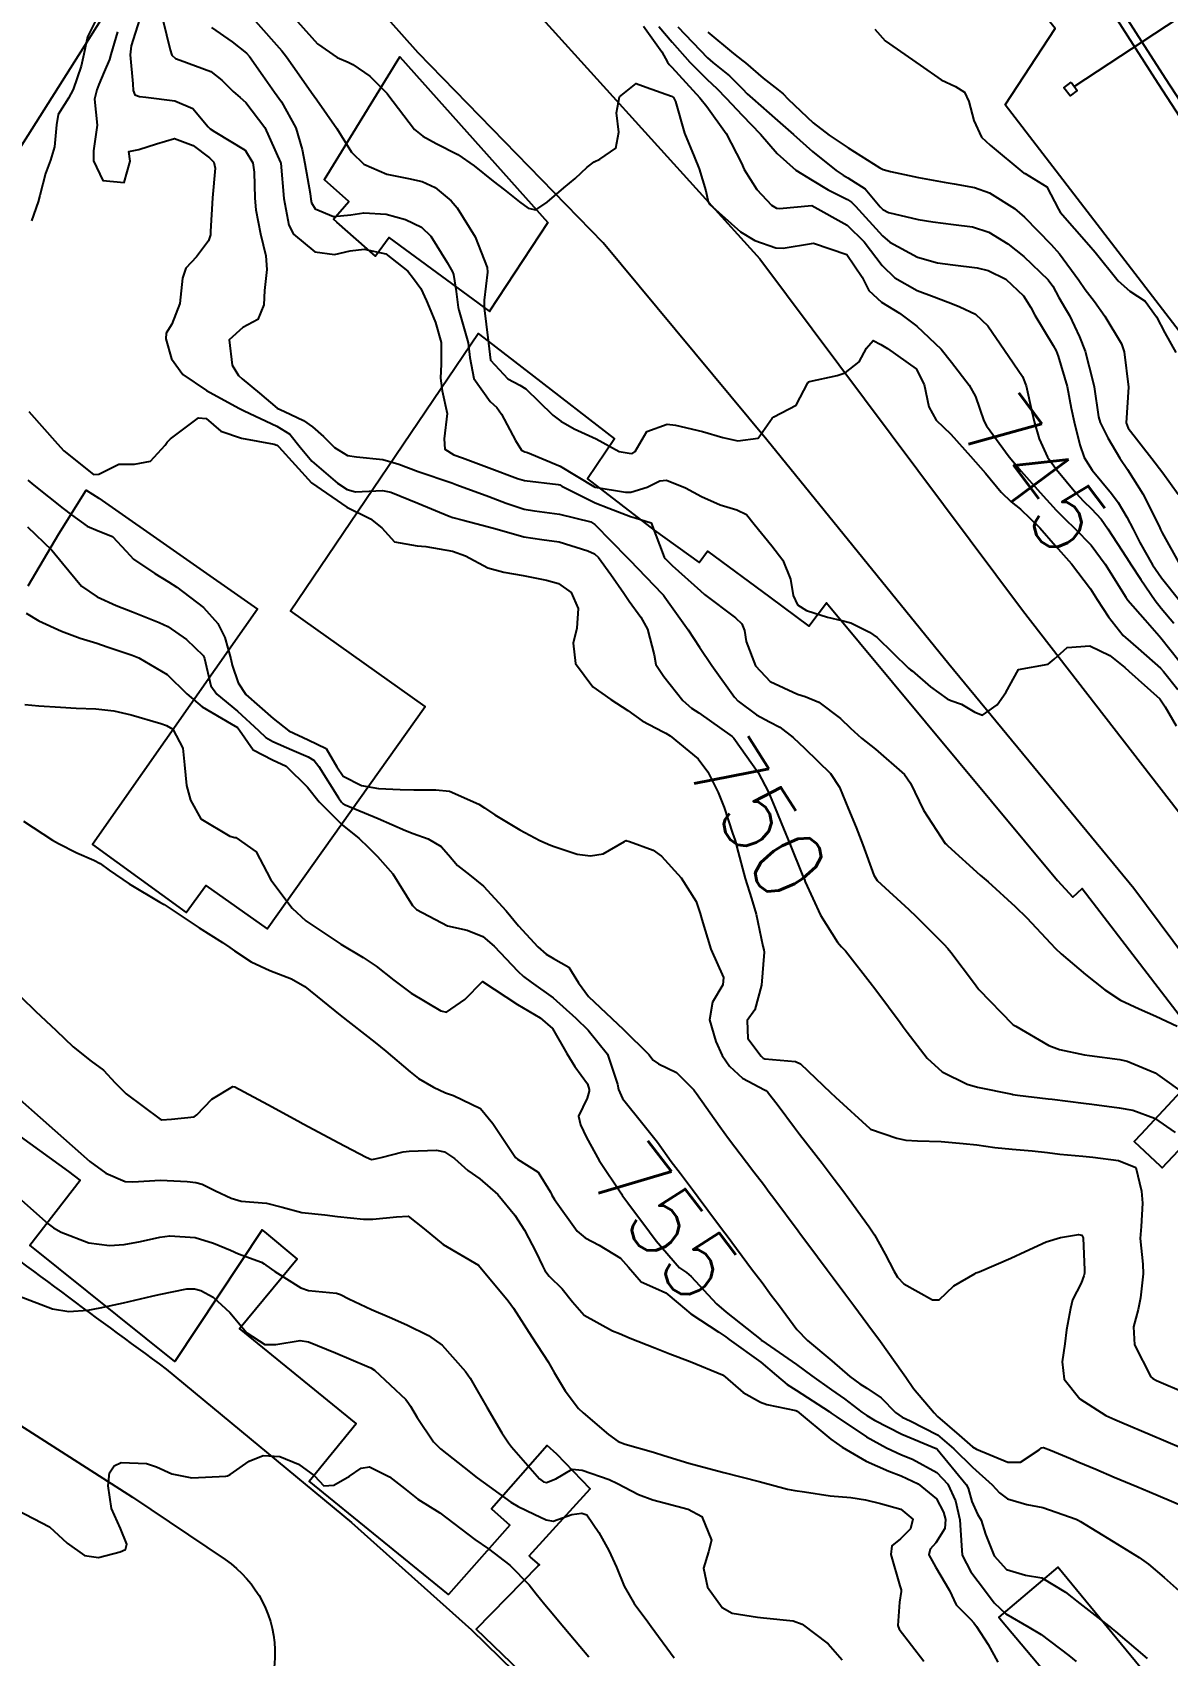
# Model space of a CAD drawing. Header units: metres. Extents: x 318500 to 325275, y 7408834 to 7428799.
# Drawn here: x 320439.3 to 320503.3, y 7410076.4 to 7410168 of the extents above; entities that cross this region are included whole.
import ezdxf
from ezdxf.enums import TextEntityAlignment as Align

# ---------------------------------------------------------------- set-up
doc = ezdxf.new("R2010")
doc.units = ezdxf.units.M
doc.header["$MEASUREMENT"] = 0
for name, color, linetype in [('Canaleta de Drenagem', 151, 'Continuous'), ('Cotas', 45, 'Continuous'), ('Curvas de Nivel 1m', 11, 'Continuous'), ('Curvas de Nivel 5m', 15, 'Continuous'), ('Divisas', 45, 'Continuous'), ('Edificações', 30, 'Continuous'), ('Linha Férrea', 20, 'Continuous'), ('Pórticos', 45, 'Continuous'), ('Vias Primárias', 230, 'Continuous')]:
    doc.layers.add(name, color=color, linetype=linetype)
doc.styles.add('Style-STANDARD', font='STANDARD.shx')

msp = doc.modelspace()

# ---------------------------------------------------------------- linework, layer by layer
at = {"layer": 'Canaleta de Drenagem'}
for points in [[(320548.852, 7410086.716), (320537.01, 7410107.92), (320534.532, 7410112.691), (320529.5, 7410121.713), (320521.46, 7410135.124), (320517.759, 7410141.023), (320514.108, 7410146.971), (320507.802, 7410157.393), (320502.759, 7410165.134), (320497.792, 7410172.894), (320494.992, 7410177.4), (320489.144, 7410186.324), (320482.294, 7410196.673), (320475.6, 7410205.699), (320469.476, 7410214.61), (320465.597, 7410220.307), (320461.486, 7410225.694), (320460.214, 7410227.287), (320458.032, 7410230.019), (320455.005, 7410234.252)], [(320549.264, 7410086.904), (320537.451, 7410108.158), (320534.972, 7410112.929), (320529.933, 7410121.963), (320521.887, 7410135.385), (320518.184, 7410141.286), (320514.535, 7410147.232), (320508.226, 7410157.659), (320503.179, 7410165.405), (320498.214, 7410173.161), (320495.414, 7410177.669), (320489.561, 7410186.599), (320482.7, 7410196.966), (320476.014, 7410205.966), (320469.902, 7410214.86), (320466.009, 7410220.577), (320461.875, 7410225.995), (320460.596, 7410227.596), (320458.431, 7410230.307), (320455.419, 7410234.519)]]:
    msp.add_lwpolyline(points, dxfattribs=at)
at = {"layer": 'Curvas de Nivel 1m', "flags": 128}
for points, elevation in [([(320442.872, 7410168.777), (320442.363, 7410167.766), (320442.155, 7410166.788), (320442.005, 7410166.105), (320441.553, 7410164.796), (320441.295, 7410164.3), (320440.715, 7410163.376), (320440.622, 7410162.807), (320440.505, 7410161.564), (320440.28, 7410160.81), (320440.005, 7410160.046), (320439.669, 7410158.816), (320439.576, 7410158.456), (320439.206, 7410157.387)], 751), ([(320445.305, 7410168.741), (320444.834, 7410167.251), (320444.772, 7410166.748), (320444.93, 7410165.122), (320444.941, 7410164.745), (320445.038, 7410164.484), (320445.297, 7410164.396), (320445.665, 7410164.368), (320447.294, 7410164.145), (320448.301, 7410163.715), (320449.175, 7410162.692), (320449.278, 7410162.582), (320449.548, 7410162.413), (320451.261, 7410161.377), (320451.686, 7410160.656), (320451.776, 7410160.121), (320451.8, 7410158.654), (320451.862, 7410158.005), (320452.127, 7410156.651), (320452.418, 7410155.411), (320452.476, 7410154.647), (320452.353, 7410153.447), (320452.307, 7410152.648), (320451.969, 7410151.814), (320451.127, 7410151.364), (320450.356, 7410150.671), (320450.52, 7410149.247), (320450.875, 7410148.663), (320451.087, 7410148.476), (320452.068, 7410147.657), (320453.063, 7410146.807), (320453.482, 7410146.634), (320454.555, 7410146.117), (320455.051, 7410145.754), (320455.671, 7410145.225), (320456.295, 7410144.591), (320457.034, 7410144.155), (320457.53, 7410144.078), (320459.03, 7410143.917), (320459.921, 7410143.652), (320461.021, 7410143.243), (320462.91, 7410142.603), (320463.011, 7410142.564), (320463.198, 7410142.498), (320465.003, 7410141.825), (320465.988, 7410141.454), (320466.997, 7410141.122), (320467.579, 7410141.024), (320468.994, 7410140.842), (320470.764, 7410140.402), (320470.988, 7410140.261), (320472.832, 7410138.372), (320472.958, 7410138.238), (320474.789, 7410136.342), (320474.854, 7410136.265), (320474.928, 7410136.16), (320475.691, 7410135.102), (320476.238, 7410134.32), (320476.895, 7410133.333), (320477.588, 7410132.303), (320478.853, 7410130.512), (320479.064, 7410130.287), (320480.096, 7410129.524), (320480.839, 7410129.12), (320481.412, 7410128.828), (320482.165, 7410128.24), (320482.821, 7410127.623), (320484.275, 7410126.215), (320484.789, 7410125.443), (320485.298, 7410124.202), (320485.722, 7410123.158), (320486.098, 7410122.19), (320486.724, 7410120.472), (320486.91, 7410120.177), (320488.696, 7410118.536), (320489.115, 7410118.146), (320490.674, 7410116.577), (320490.89, 7410116.344), (320491.071, 7410116.124), (320492.389, 7410114.359), (320492.58, 7410114.101), (320492.639, 7410114.031), (320494.541, 7410112.071), (320494.575, 7410112.036), (320494.609, 7410112.017), (320494.726, 7410111.952), (320496.598, 7410110.871), (320497.19, 7410110.635), (320498.593, 7410110.345), (320498.881, 7410110.304), (320500.591, 7410110.073), (320501.015, 7410109.986), (320502.58, 7410109.32), (320504.498, 7410107.941)], 749), ([(320446.62, 7410168.727), (320447.035, 7410167.022), (320447.13, 7410166.722), (320447.327, 7410166.543), (320447.599, 7410166.442), (320449.317, 7410165.817), (320449.944, 7410165.315), (320450.578, 7410164.671), (320450.98, 7410164.34), (320451.301, 7410164.067), (320452.376, 7410162.649), (320453.251, 7410160.681), (320453.264, 7410160.64), (320453.446, 7410158.637), (320453.717, 7410157.144), (320453.984, 7410156.628), (320455.185, 7410155.638), (320456.296, 7410155.481), (320457.187, 7410155.687), (320457.979, 7410155.782), (320459.185, 7410155.529), (320460.433, 7410154.541), (320460.76, 7410154.13), (320461.16, 7410153.563), (320461.496, 7410152.868), (320461.633, 7410152.523), (320462.004, 7410151.65), (320462.306, 7410150.512), (320462.308, 7410149.306), (320462.283, 7410148.512), (320462.374, 7410147.802), (320462.656, 7410146.506), (320462.478, 7410145.08), (320462.523, 7410144.508), (320463.035, 7410144.191), (320463.513, 7410144.015), (320465.025, 7410143.449), (320466.628, 7410142.844), (320467.014, 7410142.742), (320468.92, 7410142.513), (320469.011, 7410142.485), (320469.127, 7410142.419), (320471.001, 7410141.482), (320471.775, 7410141.166), (320472.993, 7410140.702), (320473.255, 7410140.628), (320474.157, 7410140.352), (320474.887, 7410138.415), (320474.941, 7410138.34), (320474.96, 7410138.32), (320475.352, 7410137.936), (320476.933, 7410136.513), (320477.177, 7410136.308), (320478.917, 7410134.983), (320479.274, 7410134.645), (320479.432, 7410134.282), (320479.521, 7410133.66), (320480.047, 7410132.272), (320480.867, 7410131.393), (320482.418, 7410130.675), (320482.855, 7410130.548), (320483.612, 7410130.222), (320484.841, 7410129.312), (320485.397, 7410128.763), (320486.019, 7410128.192), (320486.821, 7410127.574), (320488.453, 7410126.155), (320488.793, 7410125.667), (320489.525, 7410124.142), (320490.751, 7410122.264), (320490.816, 7410122.195), (320490.888, 7410122.128), (320492.726, 7410120.478), (320493.16, 7410120.093), (320494.7, 7410118.713), (320495.358, 7410118.063), (320496.676, 7410116.633), (320496.966, 7410116.339), (320497.286, 7410116.041), (320498.653, 7410114.859), (320499.744, 7410114.003), (320500.632, 7410113.428), (320501.677, 7410112.926), (320502.618, 7410112.518), (320503.83, 7410111.952)], 748), ([(320449.354, 7410168.289), (320450.531, 7410167.483), (320451.333, 7410166.841), (320451.502, 7410166.658), (320452.261, 7410165.592), (320452.92, 7410164.644), (320453.302, 7410164.098), (320454.125, 7410162.627), (320454.48, 7410161.403), (320454.626, 7410160.619), (320454.918, 7410158.922), (320454.964, 7410158.614), (320455.009, 7410158.405), (320455.214, 7410158.059), (320456.251, 7410157.63), (320457.217, 7410157.727), (320457.957, 7410157.834), (320459.218, 7410157.763), (320460.294, 7410157.464), (320461.208, 7410157.035), (320461.728, 7410156.522), (320462.645, 7410155.041), (320462.962, 7410154.503), (320463.017, 7410154.351), (320463.159, 7410153.404), (320463.266, 7410152.499), (320463.307, 7410152.339), (320463.835, 7410150.493), (320463.933, 7410149.666), (320464.161, 7410148.489), (320465.077, 7410147.19), (320465.447, 7410146.847), (320465.717, 7410146.47), (320466.511, 7410144.995), (320466.84, 7410144.453), (320467.038, 7410144.346), (320467.178, 7410144.308), (320469.027, 7410143.54), (320470.928, 7410142.401), (320471.01, 7410142.368), (320472.716, 7410142.083), (320473.007, 7410142.071), (320473.929, 7410142.356), (320474.644, 7410142.717), (320475.016, 7410142.763), (320476.094, 7410142.329), (320477.005, 7410141.835), (320478.054, 7410141.358), (320478.998, 7410141.087), (320479.528, 7410140.814), (320479.962, 7410140.275), (320480.972, 7410139.054), (320481.59, 7410138.251), (320482.013, 7410137.175), (320482.163, 7410136.242), (320482.416, 7410135.729), (320482.922, 7410135.398), (320484.107, 7410135.029), (320484.916, 7410134.837), (320485.414, 7410134.702), (320486.484, 7410134.186), (320486.905, 7410133.871), (320488.676, 7410132.153), (320488.79, 7410132.062), (320488.878, 7410131.995), (320489.916, 7410131.088), (320490.854, 7410130.412), (320491.054, 7410130.328), (320491.656, 7410130.118), (320492.412, 7410129.673), (320492.844, 7410129.493), (320493.671, 7410130.088), (320494.169, 7410130.771), (320494.88, 7410132.07), (320496.558, 7410132.38), (320496.889, 7410132.662), (320497.615, 7410133.324), (320498.901, 7410133.408), (320500.031, 7410132.865), (320500.883, 7410132.178), (320501.104, 7410131.988), (320502.857, 7410130.423), (320503.154, 7410129.965), (320503.775, 7410128.892)], 747), ([(320451.846, 7410168.655), (320453.335, 7410166.981), (320453.594, 7410166.636), (320454.306, 7410165.611), (320455.008, 7410164.615), (320455.304, 7410164.204), (320456.438, 7410162.593), (320457.26, 7410161.257), (320457.947, 7410160.573), (320459.245, 7410160.021), (320460.466, 7410159.766), (320461.241, 7410159.608), (320461.98, 7410159.262), (320462.886, 7410158.505), (320463.224, 7410158.119), (320464.231, 7410156.49), (320464.91, 7410154.746), (320464.928, 7410154.482), (320464.737, 7410152.901), (320464.737, 7410152.484), (320464.973, 7410150.631), (320464.988, 7410150.481), (320465.106, 7410149.53), (320466.08, 7410148.465), (320466.75, 7410148.118), (320467.084, 7410147.898), (320467.829, 7410147.19), (320468.616, 7410146.427), (320469.065, 7410146.088), (320469.819, 7410145.652), (320471.05, 7410145.082), (320472.354, 7410144.38), (320473.038, 7410144.252), (320473.135, 7410144.272), (320473.257, 7410144.367), (320473.914, 7410145.501), (320475.064, 7410145.908), (320475.534, 7410145.864), (320477.058, 7410145.499), (320478.195, 7410145.161), (320479.05, 7410144.966), (320480.2, 7410145.125), (320480.981, 7410146.261), (320481.071, 7410146.334), (320482.347, 7410146.977), (320482.995, 7410148.241), (320483.034, 7410148.297), (320483.091, 7410148.323), (320484.66, 7410148.653), (320485.099, 7410148.815), (320485.886, 7410149.421), (320486.298, 7410150.192), (320486.683, 7410150.631), (320487.123, 7410150.405), (320487.493, 7410150.176), (320489.103, 7410149.036), (320489.567, 7410148.153), (320489.817, 7410146.889), (320490.231, 7410146.143), (320491.058, 7410145.356), (320492.18, 7410144.113), (320493.026, 7410143.151), (320493.902, 7410142.087), (320494.458, 7410141.532), (320495, 7410141.117), (320496.085, 7410140.059), (320496.975, 7410139.046), (320497.876, 7410138.036), (320498.939, 7410136.629), (320499.323, 7410136.014), (320499.954, 7410135.038), (320500.787, 7410133.992), (320500.908, 7410133.872), (320501.631, 7410133.251), (320502.883, 7410132.149), (320503.049, 7410131.967), (320503.865, 7410130.955)], 746), ([(320473.735, 7410168.364), (320474.768, 7410166.919), (320475.085, 7410166.344), (320475.184, 7410166.198), (320475.327, 7410166.061), (320476.912, 7410164.324), (320477.303, 7410163.837), (320478.381, 7410162.303), (320479.255, 7410160.635), (320479.414, 7410160.288), (320480.123, 7410159.161), (320480.956, 7410158.264), (320481.228, 7410158.103), (320481.405, 7410158.081), (320483.23, 7410158.24), (320485.214, 7410157.131), (320486.165, 7410156.196), (320487.18, 7410154.871), (320487.906, 7410154.173), (320489.163, 7410153.461), (320490.113, 7410153.099), (320491.156, 7410152.7), (320491.564, 7410152.534), (320492.455, 7410152.11), (320493.141, 7410151.469), (320494.09, 7410150.09), (320495.098, 7410148.594), (320495.319, 7410148.077), (320495.634, 7410146.63), (320495.758, 7410146.07), (320496.044, 7410145.077), (320496.524, 7410144.055), (320497.029, 7410143.347), (320498.109, 7410142.034), (320498.547, 7410141.568), (320499.001, 7410141.146), (320499.534, 7410140.55), (320499.913, 7410140.006), (320500.966, 7410138.391), (320501.232, 7410137.987), (320501.785, 7410137.144), (320502.582, 7410135.973), (320502.926, 7410135.529), (320503.637, 7410134.679)], 744), ([(320474.593, 7410168.352), (320475.347, 7410167.461), (320476.344, 7410166.33), (320477.32, 7410165.356), (320477.857, 7410164.854), (320478.388, 7410164.304), (320479.296, 7410163.343), (320480.321, 7410162.274), (320481.264, 7410161.187), (320482.322, 7410160.249), (320483.244, 7410159.671), (320484.147, 7410159.134), (320485.234, 7410158.584), (320485.461, 7410158.436), (320485.687, 7410158.203), (320487.205, 7410156.53), (320487.627, 7410156.176), (320489.188, 7410155.336), (320490.308, 7410155.018), (320491.182, 7410154.909), (320492.551, 7410154.738), (320493.177, 7410154.589), (320494.172, 7410154.09), (320495.161, 7410153.159), (320495.57, 7410152.49), (320495.805, 7410152.07), (320496.825, 7410150.354), (320496.997, 7410150.052), (320497.116, 7410149.755), (320497.62, 7410148.042), (320497.857, 7410146.817), (320498.011, 7410146.036), (320498.334, 7410144.748), (320498.581, 7410144.027), (320499.029, 7410143.317), (320500.12, 7410142.003), (320500.507, 7410141.499), (320500.997, 7410140.675), (320501.347, 7410139.986), (320501.726, 7410139.235), (320502.443, 7410137.975), (320502.949, 7410137.243), (320503.982, 7410135.954)], 743), ([(320475.657, 7410168.337), (320477.334, 7410166.572), (320477.629, 7410166.316), (320478.578, 7410165.557), (320479.315, 7410164.822), (320479.578, 7410164.552), (320479.881, 7410164.281), (320481.292, 7410163.045), (320482.183, 7410162.251), (320483.266, 7410161.299), (320484.603, 7410160.22), (320484.986, 7410159.953), (320485.246, 7410159.818), (320486.237, 7410159.192), (320487.085, 7410158.182), (320487.228, 7410158.027), (320487.544, 7410157.858), (320489.219, 7410157.459), (320490.043, 7410157.322), (320491.216, 7410157.171), (320492.282, 7410157.046), (320493.21, 7410156.748), (320494.285, 7410156.089), (320495.189, 7410155.38), (320496.546, 7410154.059), (320496.807, 7410153.696), (320497.16, 7410153.059), (320497.529, 7410152.419), (320497.748, 7410152.041), (320498.324, 7410150.841), (320498.63, 7410150.027), (320499.094, 7410148.262), (320499.138, 7410148.02), (320499.385, 7410146.328), (320499.478, 7410146.014), (320499.925, 7410145.139), (320500.6, 7410143.997), (320501.03, 7410143.356), (320501.895, 7410141.981), (320502.806, 7410140.158), (320502.895, 7410139.971), (320502.987, 7410139.78), (320503.989, 7410137.955)], 742), ([(320477.356, 7410168.028), (320478.808, 7410166.828), (320479.332, 7410166.413), (320479.484, 7410166.288), (320480.482, 7410165.433), (320481.315, 7410164.771), (320481.604, 7410164.548), (320481.881, 7410164.254), (320483.29, 7410162.914), (320484.197, 7410162.226), (320485.269, 7410161.494), (320487.06, 7410160.376), (320487.251, 7410160.275), (320487.658, 7410160.176), (320489.247, 7410159.834), (320490.677, 7410159.571), (320491.243, 7410159.472), (320492.396, 7410159.267), (320493.239, 7410158.968), (320494.648, 7410158.086), (320495.223, 7410157.597), (320496.73, 7410156.057), (320497.192, 7410155.529), (320498.291, 7410154.033), (320498.646, 7410153.509), (320499.158, 7410152.828), (320499.757, 7410152.014), (320500.68, 7410150.451), (320500.842, 7410150.003), (320501.09, 7410148), (320500.96, 7410145.992), (320501.066, 7410145.69), (320502.404, 7410143.976), (320503.028, 7410143.161), (320503.894, 7410141.957)], 741), ([(320439.058, 7410146.63), (320440.675, 7410144.804), (320441.034, 7410144.417), (320442.712, 7410143.077), (320443.015, 7410143.088), (320444.128, 7410143.649), (320445.024, 7410143.649), (320445.927, 7410143.831), (320446.739, 7410144.723), (320446.857, 7410144.907), (320447.044, 7410145.083), (320448.628, 7410146.269), (320449.055, 7410146.225), (320449.895, 7410145.524), (320451.045, 7410145.125), (320452.897, 7410144.786), (320453.041, 7410144.733), (320453.101, 7410144.7), (320453.156, 7410144.638), (320455.01, 7410142.61), (320456.99, 7410141.233), (320458.338, 7410140.566), (320458.975, 7410140.072), (320459.692, 7410139.274), (320460.965, 7410139.05), (320461.446, 7410139.004), (320462.962, 7410138.749), (320463.692, 7410138.493), (320464.95, 7410137.807), (320465.851, 7410137.562), (320466.944, 7410137.373), (320468.258, 7410137.113), (320468.938, 7410136.922), (320469.656, 7410136.409), (320470.038, 7410135.52), (320469.976, 7410134.404), (320469.752, 7410133.553), (320469.888, 7410132.405), (320470.861, 7410131.099), (320471.893, 7410130.38), (320472.844, 7410129.759), (320473.661, 7410129.181), (320474.832, 7410128.566), (320474.981, 7410128.488), (320475.227, 7410128.334), (320476.811, 7410127.038), (320477.364, 7410126.304), (320477.948, 7410125.133), (320478.272, 7410124.295), (320478.756, 7410122.845), (320478.892, 7410122.428), (320478.929, 7410122.287), (320478.989, 7410122.044), (320479.453, 7410120.279), (320479.812, 7410119.164), (320480.073, 7410118.269), (320480.46, 7410116.466), (320480.516, 7410116.262), (320480.526, 7410116.13), (320480.388, 7410114.264), (320480.011, 7410112.878), (320479.569, 7410112.276), (320479.61, 7410111.259), (320480.356, 7410110.263), (320480.468, 7410110.151), (320480.578, 7410110.11), (320482.304, 7410109.952), (320482.584, 7410109.837), (320484.273, 7410108.213), (320484.556, 7410107.945), (320486.487, 7410106.181), (320486.507, 7410106.157), (320486.53, 7410106.141), (320488.007, 7410105.64), (320488.524, 7410105.517), (320489.178, 7410105.489), (320490.523, 7410105.445), (320491.749, 7410105.339), (320492.522, 7410105.253), (320493.547, 7410105.111), (320494.519, 7410105.016), (320495.648, 7410104.93), (320496.518, 7410104.823), (320497.215, 7410104.738), (320498.516, 7410104.614), (320499.069, 7410104.565), (320500.514, 7410104.369), (320501.503, 7410103.98), (320501.818, 7410102.649), (320501.864, 7410101.976), (320501.79, 7410100.647), (320501.742, 7410099.977), (320501.889, 7410098.522), (320501.911, 7410097.975), (320501.762, 7410096.624), (320501.628, 7410095.978), (320501.372, 7410094.993), (320501.415, 7410093.98), (320502.352, 7410092.178), (320502.458, 7410092.076), (320502.667, 7410091.965), (320504.34, 7410091.259)], 751), ([(320439.009, 7410142.753), (320439.342, 7410142.479), (320440.985, 7410141.161), (320441.462, 7410140.793), (320442.352, 7410140.157), (320442.971, 7410139.897), (320443.78, 7410139.569), (320444.549, 7410138.746), (320444.953, 7410138.305), (320446.172, 7410137.497), (320446.934, 7410137.019), (320447.4, 7410136.713), (320448.913, 7410135.576), (320449.712, 7410134.678), (320450.108, 7410133.888), (320450.443, 7410132.667), (320450.529, 7410132.32), (320450.86, 7410131.317), (320451.305, 7410130.655), (320452.83, 7410129.309), (320453.719, 7410128.621), (320454.815, 7410128.113), (320455.825, 7410127.61), (320456.425, 7410126.586), (320456.792, 7410126.049), (320457.82, 7410125.529), (320458.782, 7410125.354), (320460.007, 7410125.312), (320460.781, 7410125.288), (320462.01, 7410125.283), (320462.781, 7410125.202), (320464.435, 7410124.475), (320464.767, 7410124.262), (320465.346, 7410123.879), (320466.749, 7410123.023), (320467.875, 7410122.433), (320468.483, 7410122.169), (320468.736, 7410122.063), (320469.979, 7410121.648), (320470.732, 7410121.56), (320471.448, 7410121.668), (320472.658, 7410122.371), (320472.701, 7410122.41), (320472.741, 7410122.42), (320472.785, 7410122.414), (320472.94, 7410122.367), (320474.269, 7410121.873), (320474.738, 7410121.547), (320475.852, 7410120.323), (320476.7, 7410118.993), (320476.932, 7410118.308), (320477.015, 7410117.976), (320477.531, 7410116.301), (320478.235, 7410114.703), (320478.207, 7410114.294), (320477.613, 7410113.312), (320477.447, 7410112.302), (320477.801, 7410111.089), (320478.173, 7410110.294), (320478.574, 7410109.705), (320479.317, 7410109.028), (320480.561, 7410108.362), (320480.633, 7410108.331), (320480.717, 7410108.258), (320481.321, 7410107.476), (320482.242, 7410106.234), (320482.525, 7410105.865), (320483.807, 7410104.217), (320484.491, 7410103.321), (320484.968, 7410102.684), (320485.33, 7410102.197), (320486.457, 7410100.639), (320486.75, 7410100.175), (320487.356, 7410099.089), (320487.841, 7410098.159), (320488.06, 7410097.791), (320488.419, 7410097.415), (320490.027, 7410096.513), (320490.406, 7410096.513), (320491.231, 7410097.304), (320492.428, 7410098), (320492.498, 7410098.03), (320492.653, 7410098.097), (320494.438, 7410098.871), (320495.257, 7410099.246), (320496.447, 7410099.792), (320497.248, 7410100.038), (320498.269, 7410100.206), (320498.452, 7410100.154), (320498.526, 7410100.019), (320498.605, 7410098.19), (320498.596, 7410098.018), (320498.572, 7410097.874), (320498.422, 7410097.455), (320497.92, 7410096.515), (320497.805, 7410096.029), (320497.591, 7410094.823), (320497.495, 7410094.033), (320497.351, 7410093.027), (320497.464, 7410092.033), (320498.334, 7410090.936), (320499.802, 7410089.998), (320500.317, 7410089.764), (320500.704, 7410089.596), (320502.304, 7410088.911), (320504.077, 7410088.16)], 752), ([(320438.973, 7410140.126), (320440.353, 7410138.806), (320440.949, 7410138.066), (320442.026, 7410136.784), (320442.921, 7410136.17), (320443.976, 7410135.693), (320444.909, 7410135.322), (320446.405, 7410134.725), (320446.898, 7410134.493), (320447.959, 7410133.772), (320448.882, 7410132.86), (320448.948, 7410132.756), (320448.967, 7410132.689), (320449.33, 7410131.156), (320449.654, 7410130.678), (320450.836, 7410129.717), (320452.012, 7410128.642), (320452.416, 7410128.236), (320452.814, 7410128.011), (320453.894, 7410127.535), (320454.805, 7410127.139), (320455.145, 7410126.946), (320455.407, 7410126.601), (320456.529, 7410124.829), (320456.698, 7410124.581), (320456.769, 7410124.512), (320456.908, 7410124.437), (320458.757, 7410123.66), (320460.297, 7410122.985), (320460.744, 7410122.817), (320461.588, 7410122.517), (320462.314, 7410122.084), (320462.731, 7410121.617), (320463.241, 7410121.008), (320463.922, 7410120.482), (320464.711, 7410119.842), (320465.976, 7410118.457), (320466.678, 7410117.62), (320467.769, 7410116.433), (320468.243, 7410116.014), (320468.654, 7410115.772), (320469.516, 7410115.274), (320470.067, 7410114.399), (320470.629, 7410113.636), (320471.941, 7410112.377), (320472.601, 7410111.77), (320474.019, 7410110.348), (320474.271, 7410110.039), (320474.575, 7410109.821), (320475.587, 7410109.341), (320476.561, 7410108.368), (320476.601, 7410108.31), (320476.71, 7410108.156), (320478.028, 7410106.295), (320478.52, 7410105.618), (320479.534, 7410104.274), (320479.958, 7410103.731), (320480.488, 7410103.036), (320480.822, 7410102.593), (320481.074, 7410102.251), (320482.453, 7410100.399), (320482.578, 7410100.229), (320482.991, 7410099.675), (320484.084, 7410098.213), (320484.416, 7410097.763), (320485.082, 7410096.875), (320485.587, 7410096.192), (320486.384, 7410095.123), (320487.091, 7410094.169), (320488.344, 7410092.416), (320488.523, 7410092.148), (320488.961, 7410091.517), (320490.113, 7410090.132), (320490.317, 7410089.938), (320491.528, 7410088.885), (320492.292, 7410088.229), (320492.506, 7410088.097), (320494.279, 7410087.35), (320494.993, 7410087.353), (320496.041, 7410088.052), (320496.173, 7410088.17), (320496.292, 7410088.185), (320496.685, 7410088.044), (320497.818, 7410087.56), (320498.283, 7410087.364), (320499.232, 7410086.958), (320500.275, 7410086.517), (320501.546, 7410085.977), (320502.266, 7410085.678), (320502.755, 7410085.47), (320504.254, 7410084.843)], 753), ([(320438.906, 7410135.253), (320439.614, 7410134.813), (320440.894, 7410134.232), (320441.951, 7410133.845), (320442.888, 7410133.553), (320443.483, 7410133.358), (320444.881, 7410132.878), (320445.27, 7410132.736), (320446.866, 7410131.792), (320447.965, 7410130.703), (320448.839, 7410129.973), (320450.473, 7410129.018), (320450.822, 7410128.794), (320450.938, 7410128.658), (320451.707, 7410127.544), (320452.804, 7410126.986), (320453.572, 7410126.622), (320454.782, 7410125.434), (320455.439, 7410124.6), (320456.751, 7410123.296), (320457.665, 7410122.566), (320458.207, 7410122.03), (320458.73, 7410121.522), (320459.589, 7410120.541), (320460.694, 7410118.768), (320460.919, 7410118.527), (320462.677, 7410117.619), (320463.785, 7410117.372), (320464.668, 7410117.01), (320465.303, 7410116.464), (320466.646, 7410115.053), (320466.958, 7410114.76), (320467.395, 7410114.439), (320468.627, 7410113.551), (320469.918, 7410112.4), (320470.6, 7410111.73), (320471.696, 7410110.379), (320472.258, 7410108.678), (320472.321, 7410108.372), (320472.552, 7410107.869), (320473.77, 7410106.351), (320474.516, 7410105.402), (320475.293, 7410104.328), (320475.806, 7410103.633), (320476.484, 7410102.743), (320476.813, 7410102.307), (320477.909, 7410100.845), (320478.322, 7410100.291), (320478.447, 7410100.121), (320479.826, 7410098.269), (320480.078, 7410097.927), (320480.412, 7410097.484), (320480.936, 7410096.783), (320481.336, 7410096.246), (320482.379, 7410094.846), (320482.984, 7410094.224), (320484.353, 7410093.073), (320485.357, 7410092.195), (320485.921, 7410091.771), (320486.333, 7410091.527), (320487.142, 7410090.982), (320487.943, 7410090.156), (320488.316, 7410089.891), (320488.772, 7410089.686), (320490.302, 7410088.898), (320491.238, 7410088.116), (320492.275, 7410087.084), (320493.389, 7410086.083), (320493.816, 7410085.637), (320494.252, 7410085.283), (320495.343, 7410084.965), (320496.251, 7410084.794), (320498.127, 7410084.136), (320498.241, 7410084.085), (320498.377, 7410084.018), (320500.223, 7410082.874), (320501.681, 7410081.975), (320502.206, 7410081.598), (320503.088, 7410080.846), (320504.102, 7410079.941)], 754), ([(320438.751, 7410123.524), (320439.84, 7410122.803), (320440.388, 7410122.446), (320440.735, 7410122.259), (320441.773, 7410121.736), (320442.725, 7410121.312), (320443.084, 7410121.125), (320443.596, 7410120.757), (320444.709, 7410119.977), (320446.451, 7410118.956), (320446.692, 7410118.812), (320446.852, 7410118.708), (320448.672, 7410117.508), (320449.982, 7410116.67), (320450.389, 7410116.395), (320450.655, 7410116.198), (320451.589, 7410115.586), (320452.645, 7410115.086), (320453.867, 7410114.618), (320454.634, 7410114.192), (320456.61, 7410112.58), (320458.587, 7410111.027), (320459.202, 7410110.544), (320460.568, 7410109.376), (320461.042, 7410109), (320461.885, 7410108.51), (320462.555, 7410108.199), (320463.012, 7410108.034), (320464.542, 7410107.3), (320465.234, 7410106.463), (320466.501, 7410104.539), (320466.614, 7410104.448), (320467.784, 7410103.722), (320468.482, 7410102.596), (320468.531, 7410102.47), (320468.559, 7410102.419), (320468.716, 7410102.176), (320469.981, 7410100.397), (320470.444, 7410100.004), (320471.221, 7410099.6), (320472.427, 7410098.862), (320472.877, 7410098.363), (320473.589, 7410097.53), (320474.408, 7410097.181), (320474.994, 7410096.919), (320475.685, 7410096.321), (320476.391, 7410095.733), (320477.985, 7410094.685), (320478.372, 7410094.425), (320478.558, 7410094.287), (320480.351, 7410092.99), (320481.238, 7410092.247), (320481.829, 7410091.732), (320482.332, 7410091.417), (320484.203, 7410090.211), (320484.319, 7410090.126), (320484.589, 7410089.932), (320486.299, 7410088.779), (320487.429, 7410088.163), (320488.284, 7410087.778), (320488.904, 7410087.521), (320490.27, 7410086.778), (320490.885, 7410086.121), (320491.32, 7410085.184), (320491.575, 7410084.11), (320491.665, 7410082.662), (320491.7, 7410082.108), (320492.196, 7410081.18), (320493.017, 7410080.087), (320493.512, 7410079.419), (320494.167, 7410078.796), (320495.46, 7410078.057), (320496.154, 7410077.645), (320497.713, 7410076.45), (320498.132, 7410076.122)], 756), ([(320438.621, 7410113.581), (320439.439, 7410112.808), (320440.594, 7410111.709), (320441.562, 7410110.78), (320442.572, 7410109.982), (320443.273, 7410109.466), (320443.928, 7410108.749), (320444.551, 7410108.134), (320446.47, 7410106.711), (320446.53, 7410106.68), (320446.565, 7410106.674), (320447.1, 7410106.704), (320448.375, 7410106.848), (320448.534, 7410106.95), (320449.383, 7410107.842), (320450.558, 7410108.549), (320450.684, 7410108.532), (320452.544, 7410107.539), (320454.233, 7410106.613), (320454.528, 7410106.451), (320454.856, 7410106.274), (320456.512, 7410105.392), (320458.09, 7410104.556), (320458.388, 7410104.441), (320458.499, 7410104.445), (320458.586, 7410104.462), (320458.927, 7410104.546), (320460.169, 7410104.869), (320460.505, 7410104.896), (320462.059, 7410104.954), (320462.505, 7410104.863), (320463.073, 7410104.491), (320463.828, 7410103.814), (320464.489, 7410103.346), (320465.514, 7410102.46), (320466.463, 7410101.297), (320467.006, 7410100.442), (320467.677, 7410099.185), (320468.032, 7410098.426), (320468.164, 7410098.17), (320468.414, 7410097.843), (320469.138, 7410097.14), (320469.73, 7410096.4), (320470.389, 7410095.655), (320471.983, 7410094.767), (320472.374, 7410094.611), (320472.98, 7410094.361), (320474.362, 7410093.802), (320475.216, 7410093.468), (320476.351, 7410093.028), (320478.188, 7410092.292), (320478.339, 7410092.174), (320479.347, 7410091.292), (320480.325, 7410090.734), (320480.676, 7410090.608), (320482.32, 7410090.268), (320482.401, 7410090.229), (320484.297, 7410088.66), (320484.926, 7410088.2), (320486.279, 7410087.417), (320487.572, 7410086.859), (320488.267, 7410086.585), (320489.22, 7410086.14), (320490.252, 7410085.29), (320490.65, 7410084.53), (320490.755, 7410084.122), (320490.732, 7410083.623), (320490.22, 7410082.81), (320489.892, 7410082.456), (320489.828, 7410082.134), (320490.2, 7410081.455), (320490.991, 7410080.118), (320491.371, 7410079.311), (320492.164, 7410078.504), (320492.361, 7410078.296), (320492.508, 7410078.095), (320493.16, 7410077.069), (320493.705, 7410076.076)], 757), ([(320438.545, 7410107.82), (320439.693, 7410106.803), (320440.519, 7410106.068), (320441.989, 7410104.775), (320442.496, 7410104.324), (320443.402, 7410103.669), (320444.485, 7410103.197), (320444.915, 7410103.164), (320446.486, 7410103.266), (320447.992, 7410103.188), (320448.484, 7410103.127), (320448.837, 7410103.039), (320449.585, 7410102.673), (320450.474, 7410102.249), (320451.043, 7410102.08), (320452.47, 7410101.963), (320453.339, 7410101.749), (320454.462, 7410101.437), (320455.749, 7410101.302), (320456.46, 7410101.22), (320457.942, 7410101.073), (320458.458, 7410101.064), (320459.798, 7410101.199), (320460.46, 7410101.228), (320461.358, 7410100.516), (320462.437, 7410099.639), (320464.42, 7410098.47), (320466.098, 7410096.453), (320466.394, 7410096.041), (320467.435, 7410094.434), (320468.349, 7410093.025), (320468.695, 7410092.415), (320469.302, 7410091.378), (320470.064, 7410090.394), (320470.316, 7410090.136), (320471.762, 7410088.911), (320472.292, 7410088.532), (320472.7, 7410088.364), (320474.284, 7410087.93), (320474.869, 7410087.743), (320476.275, 7410087.305), (320477.626, 7410086.94), (320478.267, 7410086.771), (320480.26, 7410086.26), (320481.856, 7410085.836), (320482.255, 7410085.761), (320482.802, 7410085.677), (320484.252, 7410085.452), (320485.427, 7410085.367), (320486.251, 7410085.238), (320487.103, 7410085.022), (320488.246, 7410084.705), (320488.922, 7410084.143), (320488.778, 7410083.599), (320488.223, 7410083.03), (320487.736, 7410082.638), (320487.675, 7410082.158), (320488.184, 7410080.385), (320488.255, 7410080.149), (320488.257, 7410080.071), (320488.173, 7410079.455), (320488.078, 7410078.151), (320488.157, 7410077.943), (320489.541, 7410076.136)], 758), ([(320438.472, 7410102.281), (320440.139, 7410100.795), (320440.447, 7410100.57), (320440.889, 7410100.339), (320442.434, 7410099.731), (320443.609, 7410099.576), (320444.433, 7410099.634), (320445.354, 7410099.808), (320446.44, 7410100.059), (320447.013, 7410100.132), (320448.44, 7410100.03), (320449.478, 7410099.716), (320450.43, 7410099.308), (320450.893, 7410099.119), (320452.179, 7410098.634), (320452.33, 7410098.543), (320452.418, 7410098.472), (320452.928, 7410098.111), (320454.406, 7410097.19), (320454.841, 7410097.04), (320456.403, 7410096.885), (320456.639, 7410096.813), (320457.105, 7410096.569), (320458.391, 7410095.961), (320459.395, 7410095.53), (320460.379, 7410095.105), (320461.6, 7410094.512), (320462.362, 7410093.949), (320463.69, 7410092.48), (320463.955, 7410092.094), (320464.33, 7410091.44), (320464.889, 7410090.464), (320465.74, 7410089.014), (320466.108, 7410088.452), (320466.287, 7410088.224), (320467.859, 7410086.426), (320468.084, 7410086.248), (320468.258, 7410086.219), (320468.777, 7410086.412), (320469.711, 7410086.956), (320470.268, 7410086.907), (320471.793, 7410086.375), (320472.258, 7410086.159), (320473.44, 7410085.54), (320474.249, 7410085.226), (320474.96, 7410085.043), (320476.244, 7410084.705), (320477.017, 7410084.302), (320477.557, 7410082.959), (320477.4, 7410082.298), (320477.114, 7410081.383), (320477.342, 7410080.298), (320478.169, 7410079.163), (320478.731, 7410078.846), (320480.163, 7410078.608), (320480.487, 7410078.579), (320482.162, 7410078.414), (320482.674, 7410078.225), (320484.143, 7410077.104), (320484.934, 7410076.198)], 759), ([(320438.412, 7410084.643), (320440.224, 7410083.718), (320441.218, 7410082.78), (320442.2, 7410082.085), (320442.978, 7410081.979), (320444.203, 7410082.294), (320444.501, 7410082.44), (320444.577, 7410082.734), (320444.223, 7410083.608), (320443.713, 7410084.748), (320443.525, 7410086.023), (320443.605, 7410086.75), (320443.865, 7410087.147), (320444.269, 7410087.336), (320445.702, 7410087.285), (320446.266, 7410087.099), (320447.131, 7410086.701), (320448.258, 7410086.47), (320450.16, 7410086.563), (320450.259, 7410086.585), (320450.41, 7410086.658), (320451.492, 7410087.421), (320452.277, 7410087.732), (320453.217, 7410087.679), (320454.27, 7410087.253), (320455.165, 7410086.596), (320455.691, 7410086.025), (320456.255, 7410086.068), (320457.136, 7410086.567), (320457.797, 7410087.027), (320458.268, 7410087.101), (320459.403, 7410086.539), (320460.253, 7410085.869), (320460.991, 7410085.262), (320462.24, 7410084.5), (320464.218, 7410082.999), (320464.983, 7410082.462), (320466.196, 7410081.547), (320467.28, 7410080.434), (320467.674, 7410079.927), (320468.169, 7410079.321), (320468.581, 7410078.831), (320468.925, 7410078.409), (320470.139, 7410076.973), (320470.64, 7410076.385)], 761)]:
    msp.add_lwpolyline(points, dxfattribs=dict(at, elevation=elevation))
at = {"layer": 'Curvas de Nivel 5m', "flags": 128}
for points, elevation in [([(320454.204, 7410168.627), (320455.341, 7410167.361), (320456.457, 7410166.593), (320457.073, 7410166.329), (320457.326, 7410166.208), (320458.29, 7410165.541), (320459.268, 7410164.56), (320459.309, 7410164.508), (320460.81, 7410162.537), (320461.274, 7410162.162), (320462.033, 7410161.754), (320463.259, 7410161.121), (320464.168, 7410160.491), (320465.241, 7410159.615), (320465.896, 7410159.13), (320466.732, 7410158.457), (320467.225, 7410158.099), (320467.655, 7410158.012), (320468.289, 7410158.434), (320469.238, 7410159.245), (320469.879, 7410159.778), (320470.549, 7410160.407), (320470.947, 7410160.711), (320471.257, 7410160.864), (320472.162, 7410161.491), (320472.331, 7410162.384), (320472.201, 7410163.482), (320472.369, 7410164.384), (320473.318, 7410165.128), (320473.882, 7410164.928), (320475.311, 7410164.418), (320475.418, 7410164.339), (320475.535, 7410164.109), (320476.037, 7410162.332), (320476.578, 7410161.009), (320476.871, 7410160.324), (320477.238, 7410159.083), (320477.378, 7410158.465), (320477.458, 7410158.317), (320479.207, 7410156.768), (320480.006, 7410156.278), (320481.194, 7410155.868), (320481.6, 7410155.85), (320483.198, 7410156.108), (320483.316, 7410156.12), (320485.189, 7410155.478), (320486.061, 7410154.197), (320486.434, 7410153.462), (320487.156, 7410152.799), (320488.165, 7410152.17), (320489.139, 7410151.449), (320490.512, 7410150.139), (320491.109, 7410149.407), (320492.091, 7410148.115), (320492.451, 7410147.477), (320492.92, 7410146.102), (320493.066, 7410145.822), (320494.352, 7410144.08), (320495.028, 7410143.26), (320496.103, 7410142.059), (320497, 7410141.06), (320497.503, 7410140.55), (320498.065, 7410140.034), (320498.976, 7410139.08), (320499.764, 7410138.008), (320500.933, 7410136.158), (320501.052, 7410135.989), (320502.026, 7410134.872), (320502.819, 7410133.971), (320502.908, 7410133.866), (320504.428, 7410131.947)], 745), ([(320486.773, 7410168.189), (320487.35, 7410167.537), (320489.33, 7410166.16), (320490.518, 7410165.338), (320491.318, 7410164.965), (320491.834, 7410164.641), (320492.085, 7410164.118), (320492.357, 7410163.052), (320492.796, 7410162.107), (320493.273, 7410161.653), (320495.186, 7410160.081), (320495.25, 7410160.046), (320496.482, 7410159.301), (320497.13, 7410158.051), (320497.227, 7410157.881), (320498.855, 7410156.025), (320499.194, 7410155.619), (320500.499, 7410154.007), (320501.164, 7410153.413), (320502.022, 7410152.85), (320502.656, 7410151.977), (320503.136, 7410151.069), (320503.756, 7410149.96)], 740), ([(320444.057, 7410168.052), (320443.675, 7410166.765), (320443.604, 7410166.488), (320443.315, 7410165.785), (320443.007, 7410165.072), (320442.889, 7410164.776), (320442.765, 7410164.249), (320442.912, 7410162.776), (320442.707, 7410161.329), (320442.696, 7410160.778), (320443.233, 7410159.657), (320444.439, 7410159.545), (320444.77, 7410160.747), (320444.706, 7410161.301), (320445.26, 7410161.402), (320446.267, 7410161.728), (320447.27, 7410162.036), (320448.326, 7410161.643), (320449.254, 7410160.942), (320449.493, 7410160.686), (320449.576, 7410160.354), (320449.417, 7410158.687), (320449.3, 7410156.787), (320449.301, 7410156.688), (320449.295, 7410156.592), (320449.194, 7410156.265), (320448.524, 7410155.355), (320447.914, 7410154.709), (320447.718, 7410154.155), (320447.569, 7410152.714), (320447.128, 7410151.547), (320446.799, 7410151.047), (320446.79, 7410150.723), (320447.103, 7410149.606), (320447.744, 7410148.71), (320449.077, 7410147.818), (320450.9, 7410146.824), (320451.061, 7410146.733), (320451.196, 7410146.659), (320453.052, 7410145.794), (320453.773, 7410145.355), (320454.357, 7410144.62), (320455.028, 7410143.82), (320456.466, 7410142.588), (320457.005, 7410142.228), (320457.477, 7410142.101), (320459.004, 7410142.172), (320459.471, 7410142.085), (320460.994, 7410141.45), (320462.766, 7410140.72), (320462.982, 7410140.645), (320463.548, 7410140.494), (320464.985, 7410140.128), (320465.474, 7410139.982), (320466.977, 7410139.553), (320468.001, 7410139.408), (320468.973, 7410139.27), (320470.593, 7410138.776), (320470.963, 7410138.601), (320471.182, 7410138.397), (320471.892, 7410137.439), (320472.623, 7410136.373), (320472.926, 7410135.929), (320473.574, 7410135.018), (320473.95, 7410134.354), (320474.337, 7410132.9), (320474.432, 7410132.347), (320474.87, 7410131.671), (320475.955, 7410130.323), (320476.429, 7410129.9), (320476.843, 7410129.626), (320478.732, 7410128.291), (320478.829, 7410128.201), (320480.203, 7410126.269), (320480.784, 7410125.162), (320481.151, 7410124.254), (320481.623, 7410123.111), (320481.98, 7410122.242), (320482.723, 7410120.419), (320482.8, 7410120.229), (320482.852, 7410120.095), (320483.706, 7410118.22), (320484.675, 7410116.698), (320484.902, 7410116.436), (320485.122, 7410116.203), (320486.641, 7410114.257), (320486.7, 7410114.179), (320486.891, 7410113.921), (320488.197, 7410112.156), (320488.374, 7410111.92), (320488.605, 7410111.606), (320489.733, 7410110.139), (320490.579, 7410109.374), (320491.988, 7410108.689), (320492.566, 7410108.516), (320494.52, 7410108.111), (320494.561, 7410108.105), (320494.821, 7410108.067), (320496.557, 7410107.858), (320496.769, 7410107.834), (320498.554, 7410107.615), (320499.01, 7410107.557), (320500.55, 7410107.351), (320501.324, 7410107.206), (320502.542, 7410106.758), (320503.722, 7410105.952)], 750), ([(320438.839, 7410130.092), (320439.62, 7410130.03), (320440.837, 7410129.955), (320441.723, 7410129.9), (320442.836, 7410129.849), (320443.846, 7410129.743), (320444.832, 7410129.525), (320446.512, 7410129.036), (320446.823, 7410128.916), (320447.184, 7410128.715), (320447.745, 7410127.636), (320447.835, 7410126.7), (320447.943, 7410125.538), (320448.167, 7410124.696), (320448.754, 7410123.641), (320450.397, 7410122.665), (320450.679, 7410122.601), (320450.739, 7410122.589), (320451.882, 7410121.793), (320452.482, 7410120.634), (320452.714, 7410120.212), (320453.902, 7410118.618), (320454.679, 7410117.892), (320456.66, 7410116.58), (320457.917, 7410115.826), (320458.648, 7410115.332), (320459.65, 7410114.54), (320460.629, 7410113.81), (320462.293, 7410112.826), (320462.614, 7410112.749), (320463.651, 7410113.458), (320464.64, 7410114.47), (320466.621, 7410113.184), (320467.894, 7410112.431), (320468.601, 7410111.819), (320469.407, 7410110.408), (320469.851, 7410109.679), (320470.563, 7410108.706), (320470.654, 7410108.389), (320470.663, 7410108.285), (320470.552, 7410107.89), (320470.062, 7410106.873), (320470.173, 7410106.395), (320470.519, 7410105.672), (320471.235, 7410104.383), (320472.481, 7410102.486), (320472.529, 7410102.418), (320472.566, 7410102.369), (320472.851, 7410101.988), (320474.066, 7410100.346), (320474.443, 7410099.843), (320475.766, 7410098.32), (320476.152, 7410098.049), (320476.415, 7410097.829), (320477.844, 7410096.296), (320478.393, 7410095.82), (320480.355, 7410094.26), (320480.37, 7410094.247), (320480.404, 7410094.224), (320482.35, 7410092.873), (320483.224, 7410092.221), (320484.332, 7410091.441), (320485.066, 7410090.937), (320486.034, 7410090.184), (320486.317, 7410089.982), (320486.754, 7410089.733), (320488.302, 7410088.936), (320490.233, 7410088.131), (320490.289, 7410088.084), (320491.925, 7410086.105), (320492.037, 7410085.883), (320492.25, 7410085.134), (320492.575, 7410084.427), (320492.766, 7410084.092), (320493.023, 7410083.293), (320493.506, 7410082.081), (320494.199, 7410081.304), (320495.269, 7410080.984), (320496.192, 7410080.835), (320497.529, 7410080.03), (320497.889, 7410079.737), (320498.175, 7410079.514), (320499.017, 7410078.852), (320500.118, 7410077.991), (320500.159, 7410077.956), (320500.343, 7410077.802), (320502.135, 7410076.285)], 755), ([(320438.479, 7410096.739), (320440.388, 7410096.006), (320441.317, 7410095.85), (320442.387, 7410095.931), (320443.08, 7410096.069), (320444.394, 7410096.348), (320444.713, 7410096.418), (320445.997, 7410096.716), (320446.401, 7410096.808), (320447.966, 7410097.132), (320448.405, 7410097.143), (320448.762, 7410097.043), (320449.464, 7410096.674), (320450.387, 7410095.803), (320451.35, 7410094.645), (320452.36, 7410093.996), (320452.993, 7410093.991), (320454.364, 7410094.212), (320454.827, 7410094.139), (320456.354, 7410093.525), (320458.117, 7410092.78), (320458.342, 7410092.679), (320458.557, 7410092.548), (320460.324, 7410090.889), (320460.481, 7410090.687), (320460.578, 7410090.526), (320460.954, 7410089.877), (320461.875, 7410088.506), (320462.284, 7410088.117), (320463.971, 7410086.768), (320464.261, 7410086.531), (320464.344, 7410086.469), (320466.247, 7410085.106), (320466.661, 7410084.86), (320467.561, 7410084.43), (320468.235, 7410084.113), (320468.626, 7410084.022), (320469.689, 7410084.398), (320470.241, 7410084.476), (320470.523, 7410084.387), (320471.217, 7410083.388), (320471.778, 7410082.374), (320472.196, 7410081.436), (320472.646, 7410080.363), (320473.202, 7410079.386), (320473.964, 7410078.343), (320474.156, 7410078.079), (320475.462, 7410076.32)], 760)]:
    msp.add_lwpolyline(points, dxfattribs=dict(at, elevation=elevation))
at = {"layer": 'Divisas'}
msp.add_lwpolyline([(320671.478, 7409910.677), (320655.124, 7409925.073), (320650.169, 7409929.769), (320632.548, 7409951.504), (320614.502, 7409975.361), (320595.14, 7410001.243), (320593.895, 7410002.908), (320577.25, 7409993.447), (320535.714, 7410079.205), (320531.362, 7410088.4), (320525.164, 7410099.36), (320534.916, 7410103.491), (320520.404, 7410123.836), (320522.708, 7410125.959), (320511.882, 7410140.84), (320494.12, 7410163.929), (320496.941, 7410168.238), (320487.821, 7410179.665), (320483.208, 7410185.432), (320486.538, 7410188.585), (320455.04, 7410232.829)], dxfattribs=at)
at = {"layer": 'Edificações'}
for points in [[(320448.821, 7410177.741), (320436.68, 7410158.576), (320422.273, 7410159.855), (320416.735, 7410170.871)], [(320439.012, 7410136.789), (320440.748, 7410139.729), (320442.284, 7410142.191), (320442.999, 7410141.745), (320451.947, 7410135.473), (320449.566, 7410132.075), (320442.649, 7410122.206), (320447.938, 7410118.367), (320449.043, 7410119.889), (320452.496, 7410117.435), (320461.413, 7410129.983), (320453.816, 7410135.382), (320464.405, 7410151.036), (320464.729, 7410150.785), (320467.522, 7410148.627), (320472.095, 7410145.091), (320470.56, 7410142.824), (320474.338, 7410139.933), (320476.871, 7410138.104), (320477.334, 7410138.747), (320480.845, 7410136.162), (320483.053, 7410134.512), (320484.047, 7410135.842), (320497.085, 7410120.173), (320497.94, 7410119.234), (320498.464, 7410119.711), (320505.808, 7410110.167), (320501.782, 7410105.847), (320501.401, 7410105.439), (320502.874, 7410104.066), (320502.974, 7410103.961), (320506.395, 7410107.591)], [(320469.72, 7410072.718), (320464.287, 7410077.932), (320467.79, 7410081.504), (320467.79, 7410081.504), (320467.79, 7410081.504), (320467.852, 7410081.56), (320467.352, 7410082.003), (320467.274, 7410082.074), (320470.716, 7410085.855), (320468.848, 7410087.801), (320468.3, 7410088.292), (320465.155, 7410084.718), (320466.196, 7410083.802), (320462.735, 7410079.891), (320454.87, 7410086.277), (320457.525, 7410089.547), (320450.944, 7410094.889), (320454.199, 7410098.833), (320452.361, 7410100.351), (320452.222, 7410100.467), (320447.291, 7410093.041), (320439.105, 7410099.6), (320441.962, 7410103.263), (320441.32, 7410103.764), (320437.505, 7410106.511)], [(320502.269, 7410075.149), (320497.106, 7410081.43), (320493.765, 7410078.614), (320493.92, 7410078.43), (320499.263, 7410072.091)]]:
    msp.add_lwpolyline(points, dxfattribs=at)
for points in [[(320455.741, 7410159.707), (320459.99, 7410166.643), (320468.324, 7410157.295), (320465.034, 7410152.296), (320459.388, 7410156.448), (320458.61, 7410155.392), (320456.425, 7410157.305), (320456.235, 7410157.471), (320457.115, 7410158.476), (320455.729, 7410159.688)], [(320465.034, 7410152.296), (320465.065, 7410152.272)]]:
    msp.add_lwpolyline(points, close=True, dxfattribs=at)
at = {"layer": 'Linha Férrea'}
for points in [[(321000, 7409665.789, 0.078197), (320889.691, 7409761.645, 0.016428), (320831.735, 7409795.8, -0.029281), (320758.162, 7409840.189, -0.075107), (320633.213, 7409959.145, -0.038123), (320591.245, 7410019.369), (320569.878, 7410055.984), (320528.944, 7410130.121, 0.044252), (320455.674, 7410238.482), (320423.409, 7410279.545, -0.076357), (320336.109, 7410440.077, -0.029288), (320307.678, 7410537.206, 0.027041), (320278.586, 7410637.586, 0.100983), (320172.348, 7410808.477, 0.013159)], [(321000, 7409672.461, 0.064653), (320912.297, 7409751.466, 0.030753), (320836.249, 7409797.862, -0.016147), (320768.63, 7409837.796, -0.116635), (320583.997, 7410039.771), (320542.786, 7410113.919, 0.026405), (320494.03, 7410193.917, 0.017029), (320443.189, 7410260.7), (320429.493, 7410278.025, -0.097268), (320322.982, 7410493.451), (320310.757, 7410540.446), (320304.231, 7410567.008, 0.019913), (320282.851, 7410638.027, 0.100687), (320180.06, 7410806.177, 0.011092)]]:
    msp.add_lwpolyline(points, format="xyb", dxfattribs=at)
at = {"layer": 'Pórticos'}
msp.add_lwpolyline([(320498.016, 7410164.969), (320510.401, 7410173.115)], dxfattribs=at)
msp.add_lwpolyline([(320497.841, 7410165.199), (320498.192, 7410164.74), (320497.795, 7410164.437), (320497.445, 7410164.895)], close=True, dxfattribs=at)
at = {"layer": 'Vias Primárias'}
for points in [[(320458.839, 7410178.949), (320480.291, 7410155.233), (320495.105, 7410135.421), (320511.644, 7410114.061), (320516.808, 7410106.86), (320519.609, 7410103.459), (320523.879, 7410094.752), (320528.714, 7410085.686), (320532.533, 7410078.209), (320536.069, 7410071.139), (320548.663, 7410042.506), (320552.777, 7410032.593), (320562.636, 7410010.752), (320575.171, 7409988.739), (320583.538, 7409975.137), (320600.42, 7409953.147), (320626.896, 7409915.051), (320647.906, 7409892.872), (320658.001, 7409881.613)], [(320542.543, 7410042.774), (320536.857, 7410055.301), (320531.257, 7410067.572), (320524.205, 7410082.186), (320517.406, 7410095.44), (320513.342, 7410102.841), (320509.412, 7410108.942), (320501.375, 7410119.722), (320490.946, 7410132.373), (320480.687, 7410145.025), (320471.452, 7410156.141), (320461.024, 7410166.87), (320451.618, 7410177.428)]]:
    msp.add_lwpolyline(points, dxfattribs=at)
msp.add_lwpolyline([(320449.806, 7410071.077), (320425.575, 7410050.733), (320409.179, 7410037.785, -0.187793), (320392.528, 7410032.685, -0.100647), (320386.322, 7410034.434), (320345.454, 7410063.68), (320343.591, 7410065.022, -0.522022), (320343.734, 7410074.034), (320354.471, 7410083.271), (320363.121, 7410090.157), (320390.387, 7410112.728, -0.313866), (320395.524, 7410113.156), (320414.416, 7410104.22), (320425.592, 7410098.147), (320438.531, 7410089.463), (320444.91, 7410085.383), (320450.13, 7410081.859, -0.550797)], format="xyb", close=True, dxfattribs=at)
msp.add_lwpolyline([(320427.473, 7410106.428, 0.028217), (320428.199, 7410105.972), (320430.634, 7410104.339), (320434.226, 7410101.929, 0.002929), (320446.802, 7410092.613), (320457.252, 7410083.963), (320464.02, 7410077.908), (320472.792, 7410069.346), (320481.014, 7410060.231), (320488.617, 7410052.098), (320502.705, 7410034.013, -0.025372), (320506.764, 7410028.402), (320514.691, 7410016.186), (320519.297, 7410008.597), (320524.748, 7409999.965)], format="xyb", dxfattribs=at)

# ---------------------------------------------------------------- texts
at = {"layer": 'Cotas', "style": 'Style-STANDARD'}
for s, rotation, p in [('745', 306.75274, (320495.813, 7410143.104, 745)), ('750', 302.56091, (320480.211, 7410123.689, 750)), ('755', 307.77037, (320474.972, 7410100.917, 755))]:
    msp.add_text(s, height=4, rotation=rotation, dxfattribs=at).set_placement(p, align=Align.MIDDLE_CENTER)

doc.saveas('drawing.dxf')
